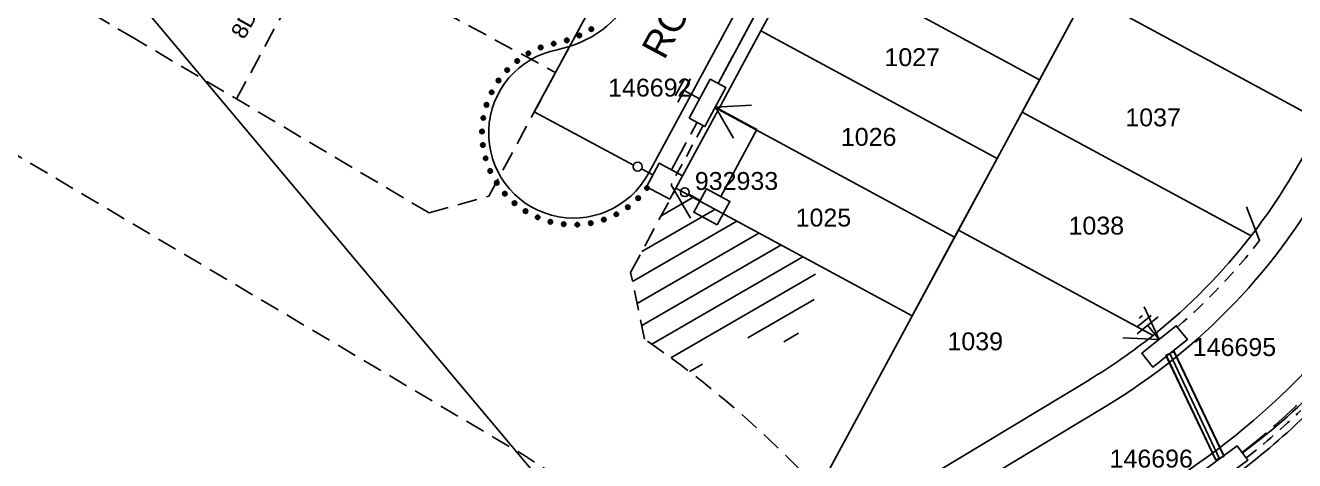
# Model space of a CAD drawing. Header units: metres. Extents: x 303507 to 304452, y 6274483 to 6275961.
# Drawn here: x 303718.5 to 303860.4, y 6274975.8 to 6275024.4 of the extents above; entities that cross this region are included whole.
import ezdxf
from ezdxf.enums import TextEntityAlignment as Align

# ---------------------------------------------------------------- set-up
doc = ezdxf.new("R2010")
doc.units = ezdxf.units.M
doc.header["$LTSCALE"] = 0.7
for name, pattern in [('Dash', [5, 3, -2]), ('DASHED', [19.05, 12.7, -6.35]), ('IE Trench LV', [6.5, 5, -1.5])]:
    doc.linetypes.add(name, pattern=pattern)
doc.layers.get('0').update_dxf_attribs({"color": 6})
for name, color, linetype in [('_User Miscellaneous10', 8, 'Continuous'), ('_User Miscellaneous11', 7, 'Continuous'), ('_User Miscellaneous4', 7, 'Continuous'), ('_User Miscellaneous7', 150, 'Continuous'), ('_User Miscellaneous8', 7, 'Continuous'), ('_User Miscellaneous9', 8, 'Continuous'), ('_User Miscellaneous9 @ 0.5', 8, 'Continuous'), ('Cadastre Developer_SP_NEW', 4, 'Continuous'), ('Cadastre Roads_SP_NEW', 8, 'Continuous'), ('Duct_SP_NEW', 2, 'Continuous'), ('Equip_HV_NEW', 2, 'Continuous'), ('Equip_LV_NEW', 5, 'Continuous'), ('Mains_LV_NEW_R6', 2, 'Continuous'), ('Mains_LV_NEW_T84', 2, 'Continuous'), ('Services_SP_NEW_UG', 2, 'Continuous'), ('SupportsUG_SP_LV_NEW', 2, 'Continuous'), ('SupportsUG_SP_LV_SL_NEW', 2, 'Continuous'), ('Trench_SP_NEW', 2, 'Continuous')]:
    doc.layers.add(name, color=color, linetype=linetype)
doc.layers.add('_User Miscellaneous5', color=7, linetype='Continuous', lineweight=35)
doc.styles.add('ARIAL', font='arial.ttf', dxfattribs={"height": 2})
doc.styles.add('POLE_LABEL', font='arial.ttf')
doc.styles.add('SL_LABEL', font='arial.ttf')
doc.styles.get("Standard").update_dxf_attribs({"font": 'arial.ttf'})
doc.styles.add('style1', font='iso3098b.shx')
doc.linetypes.add('Cable New UG', pattern='A,8,-1,["x",style1,S=3.5,R=0,X=0.35,Y=-1],-3.5', length=12.5)
doc.linetypes.add('Cable Z', pattern='A,8,-1,["Z",Standard,S=2.5,R=0,X=0.35,Y=-1.25],-3.5', length=12.5)

# ---------------------------------------------------------------- blocks, each defined once
blk = doc.blocks.new('*U106')
at = {"layer": '_User Miscellaneous7', "lineweight": -3}
blk.add_lwpolyline([(0, -3.03), (0, -1.58)], dxfattribs=at)
blk.add_lwpolyline([(-1.49, -6), (1.49, -6), (1.49, -3.03), (-1.49, -3.03)], close=True, dxfattribs=at)
blk.add_circle((0, -1.08), 0.5, dxfattribs=at)
at = {"layer": '_User Miscellaneous8', "color": 2, "lineweight": -3}
blk.add_lwpolyline([(-1.49, 0), (1.49, 0), (1.49, 2.97), (-1.49, 2.97)], close=True, dxfattribs=at)
at = {"style": 'POLE_LABEL', "flags": 9}
blk.add_attdef('STRUCTURE_PLANT_NUMBER', text='', height=0.2, dxfattribs=at).set_placement((1.64, 1.73), align=Align.MIDDLE_LEFT)
for tag, flags, p in [('STREET_CODE', 9, (1.64, 1.49)), ('OWNED_BY', 9, (1.64, 1.09)), ('OPERATED_BY', 9, (1.64, 0.89)), ('STATE', 9, (1.64, 0.49)), ('COLUMN_TYPE', 9, (1.64, 1.29)), ('MAINTAINED_BY', 9, (1.64, 0.69)), ('USAGE', 9, (1.64, 0.29)), ('LEGEND', 9, (1.64, 0.09)), ('SUBURB', 9, (1.64, -0.31)), ('STREETNAME', 9, (1.64, -0.51)), ('Z', 1, (1.64, -1.31)), ('PARENT', 9, (1.64, -0.11)), ('LOCATION', 9, (1.64, -0.71)), ('NOTES', 9, (1.64, -0.91)), ('LABEL_ALIGNMENT', 9, (1.64, -1.11))]:
    blk.add_attdef(tag, text='', height=0.2, dxfattribs=dict(flags=flags)).set_placement(p, align=Align.MIDDLE_LEFT)
at = {"layer": '_User Miscellaneous5', "style": 'ARIAL', "flags": 8}
blk.add_attdef('ASSET_NUM', text='', height=2, dxfattribs=at).set_placement((2, 3.49), align=Align.MIDDLE_LEFT)
blk = doc.blocks.new('*U66')
at = {"layer": '_User Miscellaneous8', "color": 2}
blk.add_line((0, 0), (0, 1.45), dxfattribs=at)
blk.add_circle((0, 1.95), 0.5, dxfattribs=at)
for tag, p, flags in [('Z', (0, 0), 1), ('OPERATED_BY', (0, -9.61), 9)]:
    blk.add_attdef(tag, p, '', height=0.2, dxfattribs=dict(flags=flags))
at = {"style": 'SL_LABEL', "flags": 9}
blk.add_attdef('STREET_CODE', text='', height=0.2, dxfattribs=at).set_placement((0, -0.2), align=Align.MIDDLE_LEFT)
at = {"flags": 9}
for tag, p in [('CONSTRUCTED_VOLTAGE', (0, -0.4)), ('CONTROL_TYPE', (0, -0.6)), ('OPERATING_VOLTAGE', (0, -1.4)), ('LANTERN_PURPOSE', (0, -0.8)), ('LANTERN_TYPE', (0, -1)), ('NO_PHASES', (0, -1.2)), ('ORIENTATION', (0, -1.6)), ('OWNED_BY', (0, -1.8)), ('STATE', (0, -2)), ('CEXIST', (0, -2.4)), ('CNEW', (0, -2.6)), ('CNUMBER', (0, -2.8)), ('USAGE', (0, -2.2)), ('CREMOVE', (0, -3)), ('CREPLACE', (0, -3.2)), ('LKINGHEIGHT', (0, -3.4)), ('LBRACKET', (0, -3.6)), ('LBRACKETVOCAB', (0, -3.8)), ('LCATEGORY', (0, -4)), ('LCHARGE1', (0, -4.2)), ('LCHARGE1PERCENT', (0, -4.4)), ('LCHARGE2', (0, -4.6)), ('LCHARGE2PERCENT', (0, -4.8)), ('LCHARGE3', (0, -5)), ('LCHARGE3PERCENT', (0, -5.2)), ('LEXIST', (0, -5.4)), ('LLAMP', (0, -5.6)), ('LLAMPVOCAB', (0, -5.8)), ('LMAST', (0, -6)), ('LMASTVOCAB', (0, -6.2)), ('LNEW', (0, -6.4)), ('LANTNUMBER', (0, -6.6)), ('LOUTREACH', (0, -7)), ('LOUTREACHVOCAB', (0, -7.2)), ('SUBURB', (0, -8.6)), ('LRATECODE', (0, -7.4)), ('LREMOVE', (0, -7.6)), ('LREPLACE', (0, -7.8)), ('LTYPE', (0, -8)), ('LTYPEVOCAB', (0, -8.2)), ('LEGEND', (0, -8.4)), ('STREETNAME', (0, -8.8)), ('LOCATION', (0, -9)), ('NOTES', (0, -9.2)), ('MAINTAINED_BY', (0, -9.86))]:
    blk.add_attdef(tag, text='', height=0.2, dxfattribs=at).set_placement(p, align=Align.MIDDLE_LEFT)
blk = doc.blocks.new('*U86')
at = {"lineweight": -3}
blk.add_lwpolyline([(-2.48, 2.49), (2.47, 2.49), (2.47, 0.51), (-2.48, 0.51)], close=True, dxfattribs=at)
for tag, flags, p in [('STREET_CODE', 9, (1.5, 3.5)), ('OWNED_BY', 9, (1.5, 3.3)), ('OPERATED_BY', 9, (1.5, 3.1)), ('MAINTAINED_BY', 9, (1.5, 2.9)), ('STATE', 9, (1.5, 2.7)), ('SUPPORT_TYPE', 9, (1.5, 2.5)), ('SUBURB', 9, (1.5, 1.7)), ('STREETNAME', 9, (1.5, 1.5)), ('USAGE', 9, (1.5, 2.3)), ('LEGEND', 9, (1.5, 2.1)), ('PARENT', 9, (1.5, 1.9)), ('Z', 1, (1.5, 0.9)), ('LOCATION', 9, (1.5, 1.3)), ('NOTES', 9, (1.5, 1.1))]:
    blk.add_attdef(tag, text='', height=0.2, dxfattribs=dict(flags=flags)).set_placement(p, align=Align.MIDDLE_LEFT)
at = {"layer": '_User Miscellaneous4', "style": 'ARIAL', "flags": 8}
blk.add_attdef('ASSET_NUM', text='', height=2, dxfattribs=at).set_placement((2, 5.5), align=Align.MIDDLE_LEFT)
blk = doc.blocks.new('A$C1B2C29DD')
at = {"layer": 'Services_SP_NEW_UG', "color": 2, "flags": 128}
for points in [[(0, 0), (-2.1, 3.44)], [(0, 0), (2.1, 3.44)]]:
    blk.add_lwpolyline(points, dxfattribs=at)
blk = doc.blocks.new('Earth')
for p, q in [((0, -2.04), (0, 0)), ((-1.5, -2.04), (1.5, -2.04)), ((-1, -2.64), (1, -2.64)), ((-0.25, -3.24), (0.25, -3.24))]:
    blk.add_line(p, q)
blk = doc.blocks.new('REFLECTORISED POSTS')
at = {"layer": '_User Miscellaneous9'}
h = blk.add_hatch(color=256, dxfattribs=at)
h.dxf.hatch_style = 1
edge = h.paths.add_edge_path()
edge.add_arc((0, 0), 0.25, 0, 360)
blk.add_circle((0, 0), 0.25, dxfattribs=at)
blk = doc.blocks.new('*U78')
at = {"layer": 'Services_SP_NEW_UG', "color": 2, "flags": 128}
blk.add_lwpolyline([(10, -0.75), (12.25, 2.93)], dxfattribs=at)
at = {"layer": 'Services_SP_NEW_UG', "color": 2, "linetype": 'Dash', "ltscale": 0.7, "flags": 128}
blk.add_lwpolyline([(2.47, -0.75), (10, -0.75)], dxfattribs=at)
blk = doc.blocks.new('*U177')
for p, q in [((-1.6, 0), (-1.6, 69.89)), ((-1.6, 69.89), (-0.8, 69.89)), ((0, 69.89), (-0.8, 69.89)), ((0, 0), (0, 69.89)), ((-1.6, 0), (-0.8, 0)), ((0, 0), (-0.8, 0))]:
    blk.add_line(p, q)
at = {"style": 'ARIAL'}
blk.add_attdef('SWG_TYPE', text='', height=1.8, rotation=90, dxfattribs=at).set_placement((-0.8, 70.64), align=Align.MIDDLE_LEFT)
blk.add_attdef('SUB_TYPE', text='', height=1.8, rotation=90, dxfattribs=at).set_placement((-0.8, -0.76), align=Align.MIDDLE_RIGHT)

msp = doc.modelspace()

# ---------------------------------------------------------------- hatches: boundary and pattern name
at = {"layer": '_User Miscellaneous11', "linetype": 'Continuous', "ltscale": 0.6}
h = msp.add_hatch(dxfattribs=at)
h.set_pattern_fill('ANSI31', color=3, scale=0.75, angle=345)
h.paths.add_polyline_path([(303806.41, 6274998.02), (303791.22, 6275006.23), (303786.15, 6274996.83), (303787.72, 6274989.36), (303789.8, 6274987.91), (303793.07, 6274985.48), (303797.37, 6274989.72), (303804.42, 6274988.96), (303807.31, 6274995.14)])

# ---------------------------------------------------------------- linework, layer by layer
at = {"layer": '_User Miscellaneous10', "linetype": 'DASHED', "ltscale": 0.25}
for p, q in [((303742.08, 6275016.22), (303756.11, 6275042.23)), ((303744.56, 6275037.1), (303777.76, 6275019.18)), ((303730.73, 6275022.93), (303720.54, 6275028.96)), ((303770.29, 6275005.34), (303782.51, 6275027.98)), ((303763.61, 6275003.48), (303730.73, 6275022.93)), ((303786.15, 6274996.83), (303791.22, 6275006.23)), ((303763.61, 6275003.48), (303770.29, 6275005.34)), ((303787.72, 6274989.36), (303786.15, 6274996.83))]:
    msp.add_line(p, q, dxfattribs=at)
at = {"layer": '_User Miscellaneous10', "linetype": 'DASHED', "ltscale": 0.25, "flags": 128}
msp.add_lwpolyline([(303819.84, 6274901.06), (303817.12, 6274915.36), (303815.37, 6274922.84), (303812.99, 6274930.14), (303810, 6274937.21), (303806.42, 6274944), (303802.28, 6274950.46), (303797.6, 6274956.56), (303792.43, 6274962.23), (303786.79, 6274967.44), (303780.73, 6274972.16), (303774.29, 6274976.34), (303706.85, 6275016.24)], dxfattribs=at)
at = {"layer": '_User Miscellaneous10', "linetype": 'DASHED', "ltscale": 0.25}
msp.add_arc((303723.75, 6274895.59), 113.51, 42.5933, 55.6987, dxfattribs=at)
at = {"layer": '_User Miscellaneous11'}
for p, q in [((303846.04, 6274987.57), (303846.47, 6274987.77)), ((303846.04, 6274987.57), (303851.61, 6274975.86)), ((303846.91, 6274987.98), (303846.47, 6274987.77)), ((303846.91, 6274987.98), (303852.48, 6274976.27)), ((303851.61, 6274975.86), (303852.05, 6274976.07)), ((303852.48, 6274976.27), (303852.05, 6274976.07))]:
    msp.add_line(p, q, dxfattribs=at)
at = {"layer": '_User Miscellaneous9', "flags": 128}
for points in [[(303788.14, 6275007.89), (303829.02, 6275083.55, -0.414215), (303839.19, 6275086.59), (303853.72, 6275078.74)], [(303881.84, 6275063.54), (303884.93, 6275061.87, -0.414214), (303887.97, 6275051.7), (303864.53, 6275008.32, -0.134072), (303839.25, 6274981.83), (303818.43, 6274969.29)], [(303838.65, 6274968.63), (303844.93, 6274972.41, 0.134073), (303874.2, 6275003.09), (303897.65, 6275046.48, -0.414214), (303907.81, 6275049.51), (303953.56, 6275024.79, -0.414214), (303956.59, 6275014.63), (303933.32, 6274971.56, 0.009462), (303929.76, 6274964.65), (303920.31, 6274945.46, -0.163347), (303893.19, 6274918.12, -0.163347)], [(303786.52, 6275028.05, -0.223888), (303777.94, 6275021.73, 1.576946), (303788.14, 6275007.89)]]:
    msp.add_lwpolyline(points, format="xyb", dxfattribs=at)
at = {"layer": 'Cadastre Developer_SP_NEW'}
for p, q in [((303805.48, 6275032.62), (303831.88, 6275018.36)), ((303831.88, 6275018.36), (303805.48, 6275032.62)), ((303829.93, 6275014.75), (303837.07, 6275027.95)), ((303836.64, 6275027.15), (303831.88, 6275018.36)), ((303863.45, 6275013.69), (303837.07, 6275027.95)), ((303837.07, 6275027.95), (303863.45, 6275013.69)), ((303800.73, 6275023.82), (303827.13, 6275009.56)), ((303827.13, 6275009.56), (303800.73, 6275023.82)), ((303831.88, 6275018.36), (303827.13, 6275009.56)), ((303795.97, 6275015.03), (303822.38, 6275000.76)), ((303822.38, 6275000.76), (303795.97, 6275015.03)), ((303822.8, 6275001.55), (303829.93, 6275014.75)), ((303855.54, 6275000.91), (303829.93, 6275014.75)), ((303829.93, 6275014.75), (303855.54, 6275000.91)), ((303827.13, 6275009.56), (303822.38, 6275000.76)), ((303817.62, 6274991.96), (303791.22, 6275006.23)), ((303807.15, 6274972.57), (303822.8, 6275001.55)), ((303844.57, 6274989.79), (303822.8, 6275001.55)), ((303822.8, 6275001.55), (303844.57, 6274989.79)), ((303822.38, 6275000.76), (303817.62, 6274991.96))]:
    msp.add_line(p, q, dxfattribs=at)
at = {"layer": 'Cadastre Roads_SP_NEW', "color": 4}
for p, q in [((303592.21, 6275192.6), (303847.52, 6274888.46)), ((303800.73, 6275023.82), (303805.48, 6275032.62)), ((303782.51, 6275027.98), (303775.38, 6275014.79)), ((303775.38, 6275014.79), (303786.46, 6275008.8)), ((303791.22, 6275006.23), (303795.97, 6275015.03)), ((303837.45, 6274984.83), (303814.02, 6274970.72))]:
    msp.add_line(p, q, dxfattribs=at)
for radius, start, end in [(66, 322.2076, 331.6167), (66, 308.6152, 322.2076), (66, 301.0717, 308.6152), (84, 306.5556, 313.8277)]:
    msp.add_arc((303803.38, 6275041.36), radius, start, end, dxfattribs=at)
at = {"layer": 'Duct_SP_NEW'}
for p, q in [((303846, 6274987.55), (303846.47, 6274987.77)), ((303851.58, 6274975.84), (303846, 6274987.55)), ((303846.94, 6274988), (303846.47, 6274987.77)), ((303852.52, 6274976.29), (303846.94, 6274988)), ((303851.58, 6274975.84), (303852.05, 6274976.07)), ((303852.52, 6274976.29), (303852.05, 6274976.07))]:
    msp.add_line(p, q, dxfattribs=at)
at = {"layer": 'Mains_LV_NEW_R6', "color": 2, "linetype": 'Cable Z', "flags": 128}
msp.add_lwpolyline([(303796.22, 6275005.3), (303800.28, 6275012.8), (303795.63, 6275015.31)], dxfattribs=at)
at = {"layer": 'Mains_LV_NEW_T84', "color": 2, "linetype": 'Cable New UG'}
msp.add_line((303795.94, 6275017.96), (303803.08, 6275031.2), dxfattribs=at)
at = {"layer": 'Mains_LV_NEW_T84', "color": 2, "linetype": 'Cable New UG', "flags": 128}
msp.add_lwpolyline([(303854.58, 6274976.65, 0.08805), (303872.14, 6274995.19, 0.059684), (303876.42, 6275002.97), (303876.42, 6275002.97)], format="xyb", dxfattribs=at)
msp.add_lwpolyline([(303846.47, 6274987.77), (303852, 6274975.97)], dxfattribs=at)
at = {"layer": 'Services_SP_NEW_UG', "color": 2, "flags": 128}
msp.add_lwpolyline([(303856.47, 6275000.39), (303855.04, 6275004.16)], dxfattribs=at)
at = {"layer": 'Services_SP_NEW_UG', "color": 2, "linetype": 'Dash', "ltscale": 0.7}
for points in [[(303856.47, 6275000.39, -0.050078), (303847.29, 6274990.71, -0.050078)], [(303855, 6274976.08, 0.024302), (303861.1, 6274981.39)]]:
    msp.add_lwpolyline(points, format="xyb", dxfattribs=at)
at = {"layer": 'Trench_SP_NEW', "linetype": 'IE Trench LV', "flags": 128}
for points in [[(303795.93, 6275017.96), (303803.08, 6275031.21)], [(303790.71, 6275008.29), (303793.58, 6275013.61)]]:
    msp.add_lwpolyline(points, dxfattribs=at)
msp.add_lwpolyline([(303854.55, 6274976.68, 0.077573), (303871.85, 6274995.34, 0.077573)], format="xyb", dxfattribs=at)

# ---------------------------------------------------------------- block references
at = {"layer": '_User Miscellaneous9 @ 0.5'}
for p, rotation in [((303781.76, 6275024.03), 212.0436307644891), ((303777.54, 6275022.41), 192.656304137177), ((303779.01, 6275022.77), 197.2474671587686), ((303780.42, 6275023.31), 204.6455489616288), ((303774.72, 6275021.32), 209.61775997708), ((303776.09, 6275021.97), 201.1370320571285), ((303772.34, 6275019.45), 226.579215816983), ((303773.46, 6275020.47), 218.0984878970314), ((303771.38, 6275018.28), 235.0599437369345), ((303770.61, 6275016.97), 243.5406716568858), ((303770.03, 6275015.57), 252.0213995768374), ((303769.67, 6275014.1), 260.5021274967889), ((303769.53, 6275012.59), 268.9828554167403), ((303769.62, 6275011.07), 277.4635833366918), ((303769.93, 6275009.59), 285.9443112566433), ((303770.45, 6275008.17), 294.4250391765949), ((303771.18, 6275006.84), 302.9057670965464), ((303772.09, 6275005.63), 311.3864950164977), ((303787.98, 6275006.26), 53.15523005591584), ((303773.17, 6275004.57), 319.8672229364493), ((303785.83, 6275004.13), 36.19377421601283), ((303786.99, 6275005.12), 44.67450213596433), ((303774.4, 6275003.68), 328.3479508564008), ((303775.75, 6275002.98), 336.8286787763523), ((303777.18, 6275002.49), 345.3094066963038), ((303783.16, 6275002.73), 19.23231837610979), ((303784.55, 6275003.33), 27.71304629606131), ((303778.67, 6275002.22), 353.7901346162553), ((303780.19, 6275002.16), 2.270862536206812), ((303781.69, 6275002.34), 10.75159045615832)]:
    msp.add_blockref('REFLECTORISED POSTS', p, dxfattribs=dict(at, rotation=rotation))
at = {"layer": 'Equip_LV_NEW', "lineweight": 0}
for p, rotation in [((303793.94, 6275016.2), 241.6359579551877), ((303845.24, 6274989.32), 218.6412211674215)]:
    msp.add_blockref('Earth', p, dxfattribs=dict(at, rotation=rotation))
at = {"layer": 'Services_SP_NEW_UG', "color": 2}
for p, rotation in [((303795.63, 6275015.31), 241.6359579838487), ((303845.24, 6274989.32), 55.99219733219947)]:
    msp.add_blockref('A$C1B2C29DD', p, dxfattribs=dict(at, rotation=rotation))
at = {"layer": 'Services_SP_NEW_UG', "rotation": 241.6426605220625}
msp.add_blockref('*U78', (303796.08, 6275015.07), dxfattribs=at)
at = {"layer": 'SupportsUG_SP_LV_NEW'}
ref = msp.add_blockref('*U86', (303796.08, 6275015.07), dxfattribs=dict(at, rotation=61.63595798171448))
ref.add_attrib('ASSET_NUM_001', '146692', (303783.63, 6275016.49), dxfattribs={"layer": '_User Miscellaneous4', "height": 2, "style": 'ARIAL'})
ref = msp.add_blockref('*U86', (303844.92, 6274989.72), dxfattribs=dict(at, rotation=218.6412211565181))
ref.add_attrib('ASSET_NUM_001', '146695', (303849.02, 6274987.48), dxfattribs={"layer": '_User Miscellaneous4', "height": 2, "style": 'ARIAL'})
ref = msp.add_blockref('*U86', (303853.48, 6274973.97), dxfattribs=dict(at, rotation=36.58158844613188))
ref.add_attrib('ASSET_NUM_001', '146696', (303839.71, 6274975.01), dxfattribs={"layer": '_User Miscellaneous4', "height": 2, "style": 'ARIAL'})
at = {"layer": 'SupportsUG_SP_LV_SL_NEW', "ltscale": 0.5, "rotation": 61.63595797691477}
msp.add_blockref('*U66', (303788.65, 6275007.72), dxfattribs=at)
at = {"layer": 'SupportsUG_SP_LV_SL_NEW', "ltscale": 0.5}
ref = msp.add_blockref('*U106', (303791.26, 6275006.31), dxfattribs=dict(at, rotation=61.63595797691477))
ref.add_attrib('ASSET_NUM_001', '932933', (303793.33, 6275006.05), dxfattribs={"layer": '_User Miscellaneous5', "height": 2, "style": 'ARIAL'})

# ---------------------------------------------------------------- texts
at = {"layer": 'Cadastre Developer_SP_NEW', "style": 'ARIAL'}
for s, p in [('1027', (303817.64, 6275019.89)), ('1037', (303844.58, 6275013.16)), ('1026', (303812.77, 6275010.98)), ('1025', (303807.71, 6275001.96)), ('1038', (303838.23, 6275001.06)), ('1039', (303824.69, 6274988.12))]:
    msp.add_text(s, height=2, dxfattribs=at).set_placement(p, align=Align.CENTER)

# ---------------------------------------------------------------- next in the draw order: texts
at = {"layer": 'Cadastre Roads_SP_NEW', "color": 3, "insert": (303789.95, 6275020.46), "char_height": 3, "attachment_point": 7, "rotation": 61.809, "style": 'ARIAL', "bg_fill": 3, "box_fill_scale": 1.1, "bg_fill_color": 256, "bg_fill_transparency": 3940232}
msp.add_mtext('ROAD', dxfattribs=at)

# ---------------------------------------------------------------- next in the draw order: linework, layer by layer
at = {"layer": 'Cadastre Roads_SP_NEW', "color": 4}
msp.add_line((303795.97, 6275015.03), (303800.73, 6275023.82), dxfattribs=at)

# ---------------------------------------------------------------- next in the draw order: block references
at = {"layer": 'Equip_HV_NEW', "linetype": 'Continuous'}
ref = msp.add_blockref('*U177', (303783.8, 6275099.91), dxfattribs=dict(at, rotation=150.9662623569453))
ref.add_attrib('SUB_TYPE', 'PS', dxfattribs={"layer": '0', "height": 1.8, "rotation": 240.9663, "style": 'ARIAL', "text_generation_flag": 6}).set_placement((303784.86, 6275100.19), align=Align.MIDDLE_LEFT)
ref.add_attrib('SWG_TYPE', '8DJH RTRR-C', dxfattribs={"layer": '0', "height": 1.8, "rotation": 240.9663, "style": 'ARIAL', "text_generation_flag": 6}).set_placement((303750.21, 6275037.76), align=Align.MIDDLE_RIGHT)

doc.saveas('drawing.dxf')
